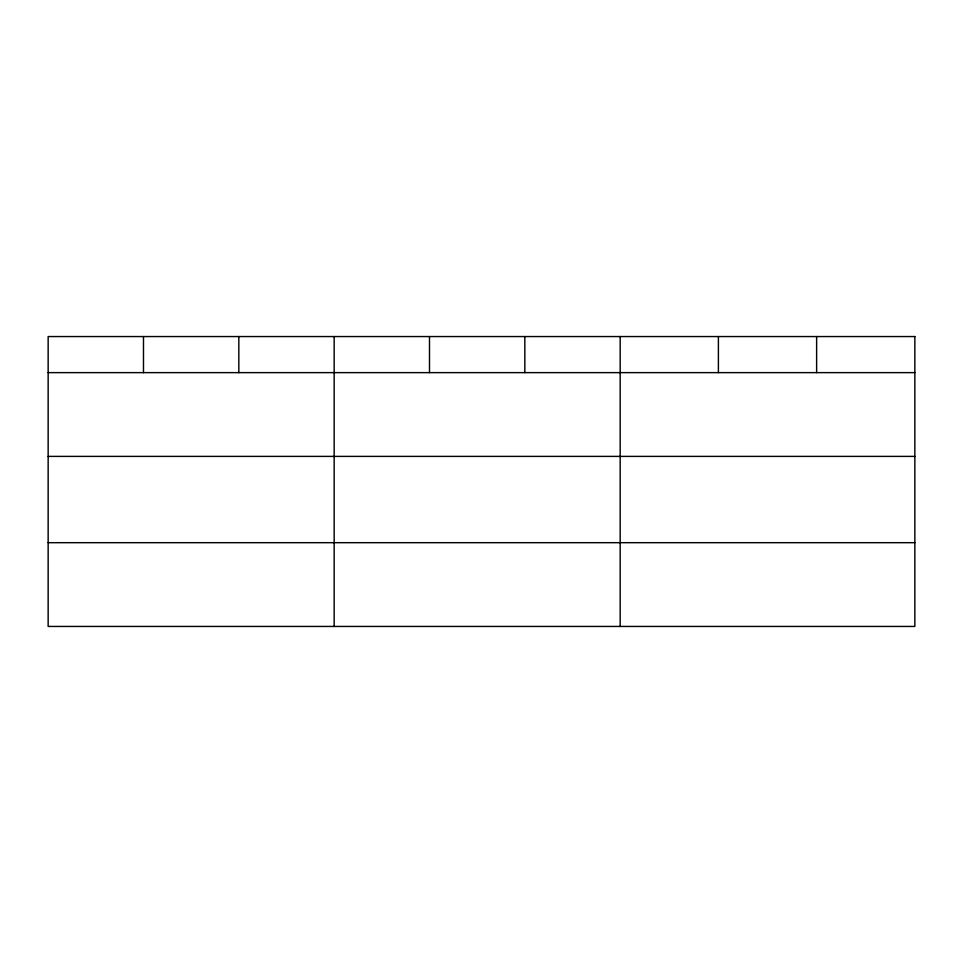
<?xml version="1.0" encoding="UTF-8"?>
<svg xmlns="http://www.w3.org/2000/svg" width="963" height="963" viewBox="0 0 963 963"><rect width="100%" height="100%" fill="white"/><g stroke="black" fill="none" stroke-linecap="round" stroke-linejoin="round"><path stroke-width="1.44" d="M48.15 372.633L914.85 372.633M48.15 456.39L914.85 456.39M48.15 542.687L914.85 542.687M816.624 336.556L816.624 372.633M718.398 336.556L718.398 372.633M620.172 336.556L620.172 626.444M524.835 336.556L524.835 372.633M429.498 336.556L429.498 372.633M334.161 336.556L334.161 626.444M238.824 336.556L238.824 372.633M143.487 336.556L143.487 372.633M914.85 336.556L48.15 336.556L48.15 626.444L914.85 626.444L914.85 336.556"/></g></svg>
